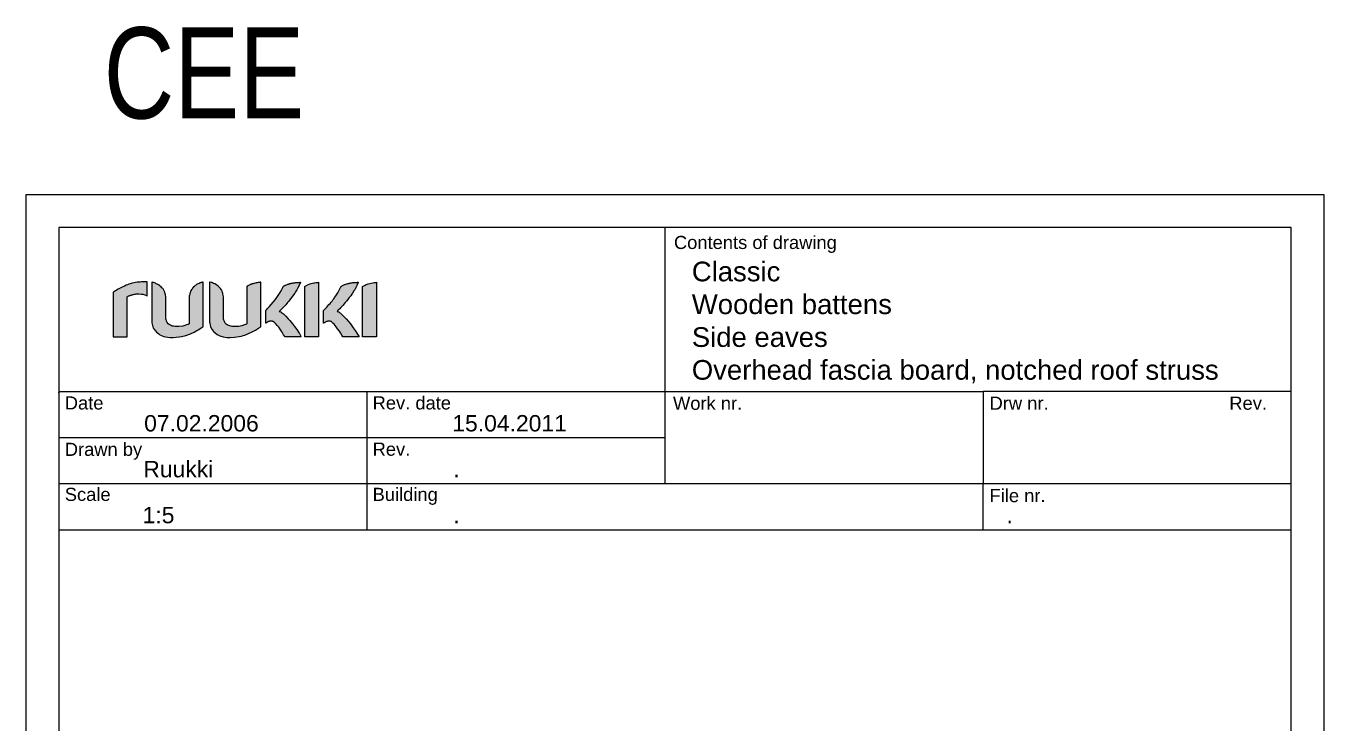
# Model space of a CAD drawing. Extents: x 2509 to 12199, y -2580 to 855.
# Drawn here: x 8332 to 9322, y -1557 to -1026 of the extents above; entities that cross this region are included whole.
import ezdxf

# ---------------------------------------------------------------- set-up
doc = ezdxf.new("R2010")
doc.units = 0
doc.header["$LTSCALE"] = 50
doc.header["$PDSIZE"] = 50
doc.layers.add('RUUKKI', color=7, linetype='CONTINUOUS')
doc.styles.add('arial', font='ARIAL.TTF')
doc.styles.add('S', font='istorak', dxfattribs={"width": 0.8})

# ---------------------------------------------------------------- blocks, each defined once
blk = doc.blocks.new('ruukki_dwg')
at = {"layer": 'RUUKKI'}
for points in [[(-27.9, 99.7), (-27.9, 57.3), (-14.6, 57.3), (-14.6, 95.4), (-14, 95.7), (-13.7, 95.9), (-13.4, 96), (-13.1, 96.2), (-12.8, 96.3), (-12.5, 96.4), (-12.1, 96.6), (-11.5, 96.8), (-11.1, 96.9), (-10.8, 97), (-10.4, 97.1), (-10.1, 97.2), (-9.8, 97.3), (-9.1, 97.5), (-8.4, 97.6), (-7.4, 97.8), (-6.7, 97.9), (-5.8, 98.1), (-4.9, 98.1), (-3.3, 98.1), (-1.1, 98), (0.3, 97.8), (2.3, 97.3), (3.8, 96.6), (4.2, 96.4), (4.3, 96.4), (4.4, 96.4), (4.4, 96.4), (4.4, 109.6), (4.2, 109.7), (3.9, 109.7), (3.7, 109.7), (2.4, 109.7), (1.3, 109.7), (0.1, 109.7), (-1, 109.6), (-2.1, 109.5), (-3.6, 109.4), (-5.1, 109.2), (-6.5, 109), (-7.8, 108.8), (-9.9, 108.3), (-11.5, 107.8), (-13, 107.3), (-14.2, 106.9), (-15.4, 106.4), (-16.9, 105.7), (-18.1, 105.2), (-19.4, 104.5), (-23, 102.6), (-25.5, 101.1), (-26.5, 100.5), (-27.3, 100), (-27.6, 99.9), (-27.9, 99.7)], [(9.1, 109.3), (9.1, 72.2), (9.1, 70.8), (9.3, 69.4), (9.6, 68.1), (10, 66.9), (10.3, 66.1), (10.7, 65.4), (11.1, 64.6), (11.8, 63.6), (12.3, 63), (13.4, 61.8), (14.3, 61), (15.6, 60.1), (16.6, 59.4), (18.1, 58.7), (18.9, 58.3), (20.4, 57.8), (22.1, 57.3), (24.2, 56.9), (26.3, 56.7), (29.3, 56.7), (32, 56.9), (35, 57.2), (37.3, 57.6), (41.4, 58.6), (45.8, 60.2), (49.1, 61.9), (51.7, 63.3), (53, 64), (54.8, 65.1), (56, 65.8), (56.9, 66.4), (57.6, 66.9), (57.8, 67), (57.8, 88.2), (57.8, 109.5), (57.1, 109.3), (56.5, 109.1), (55.8, 108.9), (55.5, 108.8), (54.8, 108.6), (53.9, 108.2), (52.7, 107.7), (51.6, 107), (50.5, 106.3), (49.9, 105.9), (49.2, 105.2), (48.7, 104.8), (48.1, 104.1), (47.6, 103.6), (47.2, 103.1), (46.9, 102.5), (46.5, 102), (46.3, 101.7), (45.9, 100.8), (45.3, 99.2), (45, 98.2), (44.8, 97.1), (44.6, 96), (44.6, 95.3), (44.6, 94.5), (44.6, 69.8), (43.4, 69.2), (42.1, 68.7), (40.4, 68.1), (38.4, 67.6), (34.6, 67.1), (33.3, 67.1), (31.3, 67.2), (29.8, 67.4), (28.7, 67.6), (27.7, 67.9), (26.7, 68.3), (25.4, 69), (24.6, 69.8), (23.7, 70.9), (23.2, 71.7), (22.8, 72.7), (22.5, 73.7), (22.4, 74.3), (22.3, 74.9), (22.3, 75.6), (22.3, 76.2), (22.3, 76.6), (22.3, 94.3), (22.2, 95.5), (22, 97.3), (21.7, 98.4), (21.3, 99.7), (20.6, 101.2), (19.6, 102.9), (19, 103.7), (18.6, 104.1), (17.9, 104.9), (16.9, 105.7), (16.4, 106.1), (15.3, 106.8), (14.1, 107.5), (13.2, 107.9), (12.3, 108.3), (11.4, 108.7), (10.7, 108.9), (10.1, 109.1), (9.7, 109.1), (9.4, 109.2), (9.1, 109.3)], [(64, 109.5), (64, 72.2), (64, 71.3), (64.1, 70.3), (64.4, 68.5), (64.8, 67.3), (65.2, 66.1), (65.8, 65), (66.7, 63.6), (67.7, 62.4), (69.2, 61), (71.2, 59.6), (73.8, 58.3), (77, 57.3), (80.3, 56.8), (83.6, 56.7), (87.5, 56.9), (89.9, 57.2), (92.2, 57.6), (94.3, 58.1), (95.9, 58.5), (97.4, 59), (101, 60.4), (104.3, 62), (107.6, 63.8), (110.6, 65.7), (112.6, 67), (112.6, 109.2), (112.2, 109.2), (111.7, 109.1), (111.2, 109.1), (110.8, 109.1), (110.1, 109), (109.1, 108.8), (108.6, 108.7), (108.1, 108.6), (106.5, 108.2), (105.8, 108.1), (105.1, 107.9), (104.5, 107.7), (104.2, 107.6), (104, 107.5), (103.4, 107.3), (103.1, 107.2), (102.6, 107), (102.2, 106.8), (101.7, 106.6), (100.8, 106.1), (100.3, 105.8), (100, 105.6), (99.7, 105.5), (99.5, 105.3), (99.5, 69.8), (98.9, 69.5), (98, 69.1), (97.3, 68.8), (96.3, 68.4), (95.6, 68.2), (94.6, 67.9), (92.9, 67.5), (91.9, 67.3), (90.7, 67.2), (89.8, 67.1), (88.5, 67.1), (87.2, 67.1), (86.2, 67.2), (85.3, 67.3), (84.4, 67.4), (83.3, 67.7), (82.3, 68), (81.2, 68.5), (80.5, 68.9), (79.8, 69.4), (79.5, 69.7), (78.8, 70.4), (78.4, 71), (78, 71.9), (77.7, 72.6), (77.5, 73.2), (77.3, 74.3), (77.2, 75.2), (77.2, 76.2), (77.2, 76.5), (77.2, 94.5), (77.1, 95.3), (77, 96.8), (76.6, 98.5), (76.3, 99.5), (75.8, 100.8), (75.2, 102), (74.3, 103.3), (73.2, 104.6), (72, 105.7), (70.5, 106.8), (69, 107.7), (67.8, 108.2), (66.6, 108.7), (66, 108.9), (65.3, 109.1), (64.3, 109.4), (64, 109.5)], [(117.3, 82.4), (118, 83.1), (119.1, 84.2), (119.7, 84.9), (120.6, 85.9), (122.5, 88), (124.5, 90.3), (126.3, 92.5), (128, 94.7), (130.5, 98.7), (132, 101.2), (132.9, 103), (133.5, 104.2), (134, 105.3), (134.3, 105.5), (134.8, 105.8), (135.3, 106), (135.9, 106.4), (136.4, 106.6), (137, 106.8), (137.6, 107.1), (138.3, 107.4), (138.7, 107.5), (139, 107.6), (139.5, 107.7), (139.9, 107.9), (140.3, 108), (140.8, 108.1), (141.2, 108.2), (141.7, 108.3), (142.7, 108.5), (143.4, 108.7), (144.2, 108.8), (144.9, 108.8), (145.6, 108.9), (146.3, 109), (148.5, 109.1), (149.8, 109.2), (150.1, 109.2), (150.3, 109.2), (150.3, 109), (150.2, 108.8), (150, 108.3), (149.6, 107.4), (149.3, 106.7), (149, 106), (148.8, 105.7), (147.6, 103.4), (146.8, 101.9), (145.8, 100.3), (145, 99), (143.9, 97.4), (143.1, 96.4), (141.9, 94.7), (139.2, 91.3), (138.1, 89.9), (137.4, 89.1), (136.4, 87.9), (134.3, 85.6), (133.2, 84.5), (132.2, 83.5), (130.8, 82.1), (130.2, 81.6), (130.6, 81.5), (131.4, 81.2), (131.7, 81), (132.4, 80.6), (133.4, 79.9), (134.2, 79.3), (134.4, 79.1), (135.6, 78), (136.6, 76.9), (138.7, 74.6), (140.3, 72.8), (142.9, 69.7), (144.8, 67.1), (146.8, 64.2), (149.1, 60.8), (149.4, 60.4), (150, 59.3), (150.4, 58.6), (150.9, 57.8), (151, 57.5), (151.1, 57.3), (135.7, 57.3), (134.4, 59.4), (132.9, 61.8), (132, 63.2), (129.7, 66.4), (128.3, 68.2), (126.8, 69.9), (125.7, 71), (124.9, 71.6), (124.4, 71.9), (124.1, 72), (123.9, 72.1), (123.8, 72.2), (123.5, 72.2), (123.2, 72.3), (123, 72.3), (122.8, 72.3), (122.6, 72.3), (122.1, 72.3), (121.9, 72.3), (121.6, 72.2), (121.1, 72.1), (120.8, 72), (120.5, 72), (120.4, 71.9), (120.1, 71.8), (119.8, 71.7), (119.6, 71.6), (119.3, 71.5), (119, 71.3), (118.8, 71.2), (118.5, 71), (118.3, 70.9), (117.8, 70.6), (117.8, 70.6), (117.7, 70.5), (117.5, 70.5), (117.3, 70.3), (117.3, 82.4)], [(154.5, 105.3), (155, 105.6), (155.6, 106), (156.2, 106.3), (156.8, 106.6), (157.2, 106.8), (158.7, 107.4), (159.6, 107.7), (160.5, 108), (161.9, 108.3), (163.1, 108.6), (164.2, 108.8), (165.4, 109), (166.6, 109.1), (167.1, 109.1), (167.7, 109.2), (167.7, 57.3), (154.5, 57.3), (154.5, 105.3)], [(172.4, 82.4), (173.8, 83.9), (175.4, 85.6), (176.3, 86.7), (177.5, 88), (178.6, 89.1), (179.6, 90.3), (180.5, 91.4), (181.3, 92.5), (182.1, 93.5), (182.7, 94.3), (183.2, 95), (184.8, 97.4), (186, 99.3), (187, 101.2), (188.3, 103.6), (188.8, 104.8), (189.1, 105.3), (189.2, 105.4), (189.5, 105.6), (189.7, 105.7), (190, 105.9), (190.5, 106.2), (191.2, 106.5), (191.7, 106.7), (192.3, 107), (193, 107.2), (193.7, 107.5), (194.5, 107.7), (194.9, 107.9), (195.4, 108), (195.8, 108.1), (196.3, 108.2), (196.8, 108.3), (197.8, 108.5), (198.5, 108.7), (199.6, 108.8), (200.3, 108.9), (201, 108.9), (201.4, 109), (202.4, 109), (203.6, 109.1), (204, 109.1), (204.8, 109.2), (205.2, 109.2), (205.4, 109.2), (205.3, 109), (205.3, 109), (205.2, 108.8), (205.1, 108.5), (205, 108.3), (204.9, 108), (204.8, 107.7), (204.7, 107.4), (204.5, 107.1), (204.4, 106.7), (204.2, 106.4), (203.7, 105.3), (203.5, 104.9), (203.3, 104.5), (203.1, 104.1), (203, 103.9), (202.8, 103.6), (202.4, 102.8), (202, 102.2), (201.3, 101), (200, 99), (199.2, 97.8), (198.2, 96.4), (196.9, 94.7), (195.5, 92.8), (194.3, 91.3), (193.1, 89.9), (192.1, 88.7), (190.8, 87.2), (188.8, 85.1), (187.8, 84), (186.3, 82.6), (185.8, 82.1), (185.3, 81.6), (186, 81.4), (186.6, 81.1), (187, 81), (187.5, 80.6), (188, 80.2), (188.6, 79.8), (189.2, 79.3), (190.1, 78.4), (192.1, 76.5), (193.8, 74.6), (196.1, 71.9), (197.9, 69.7), (200.7, 65.8), (202.4, 63.5), (204.2, 60.8), (205.3, 58.9), (206.2, 57.3), (190.8, 57.3), (189.9, 58.8), (188.5, 61), (187.4, 62.7), (185.8, 65.1), (184.4, 66.9), (183.4, 68.2), (182.4, 69.3), (181.3, 70.4), (180.4, 71.3), (179.8, 71.8), (179.2, 72), (178.6, 72.2), (178, 72.3), (177.6, 72.3), (176.9, 72.3), (176.4, 72.2), (175.7, 72), (175.1, 71.8), (174.7, 71.6), (174.1, 71.3), (173.5, 71), (173.1, 70.8), (172.7, 70.5), (172.4, 70.4), (172.4, 70.3), (172.4, 82.4)], [(209.6, 105.3), (210.1, 105.6), (210.7, 106), (211.3, 106.3), (211.9, 106.6), (212.8, 107), (213.8, 107.4), (214.7, 107.7), (216.3, 108.2), (217.6, 108.5), (219.3, 108.8), (220.5, 109), (221.5, 109.1), (222.4, 109.1), (222.8, 109.2), (222.8, 57.3), (209.6, 57.3), (209.6, 105.3)]]:
    blk.add_lwpolyline(points, dxfattribs=at)

msp = doc.modelspace()

# ---------------------------------------------------------------- hatches: boundary and pattern name
at = {"layer": 'RUUKKI'}
h = msp.add_hatch(color=256, dxfattribs=at)
h.paths.add_polyline_path([(8398.89, -1229.13), (8398.89, -1263.11), (8409.48, -1263.11), (8409.48, -1232.54), (8409.96, -1232.29), (8410.21, -1232.18), (8410.45, -1232.07), (8410.71, -1231.96), (8410.97, -1231.85), (8411.23, -1231.74), (8411.49, -1231.64), (8412.02, -1231.45), (8412.3, -1231.36), (8412.57, -1231.27), (8412.84, -1231.19), (8413.11, -1231.11), (8413.39, -1231.04), (8413.95, -1230.89), (8414.49, -1230.77), (8415.3, -1230.61), (8415.83, -1230.53), (8416.58, -1230.43), (8417.3, -1230.38), (8418.54, -1230.37), (8420.3, -1230.46), (8421.44, -1230.61), (8423.07, -1231.02), (8424.29, -1231.57), (8424.61, -1231.76), (8424.7, -1231.79), (8424.75, -1231.79), (8424.77, -1231.76), (8424.77, -1221.17), (8424.56, -1221.15), (8424.36, -1221.13), (8424.16, -1221.12), (8423.17, -1221.11), (8422.23, -1221.11), (8421.32, -1221.14), (8420.43, -1221.18), (8419.57, -1221.24), (8418.34, -1221.35), (8417.16, -1221.49), (8416.03, -1221.66), (8414.96, -1221.86), (8413.27, -1222.25), (8412, -1222.62), (8410.77, -1223.04), (8409.84, -1223.37), (8408.89, -1223.75), (8407.64, -1224.28), (8406.74, -1224.7), (8405.63, -1225.27), (8402.78, -1226.82), (8400.76, -1227.98), (8399.94, -1228.47), (8399.3, -1228.86), (8399.09, -1228.99)])
h.paths.add_polyline_path([(8428.49, -1221.43), (8428.49, -1251.13), (8428.54, -1252.3), (8428.67, -1253.39), (8428.91, -1254.44), (8429.23, -1255.43), (8429.49, -1256.05), (8429.78, -1256.65), (8430.1, -1257.23), (8430.65, -1258.03), (8431.05, -1258.54), (8431.93, -1259.49), (8432.65, -1260.14), (8433.7, -1260.9), (8434.54, -1261.41), (8435.72, -1262.01), (8436.33, -1262.27), (8437.59, -1262.72), (8438.9, -1263.08), (8440.57, -1263.39), (8442.27, -1263.55), (8444.7, -1263.56), (8446.89, -1263.45), (8449.29, -1263.18), (8451.11, -1262.88), (8454.4, -1262.03), (8457.88, -1260.74), (8460.56, -1259.44), (8462.64, -1258.33), (8463.7, -1257.73), (8465.12, -1256.88), (8466.1, -1256.26), (8466.8, -1255.81), (8467.35, -1255.43), (8467.52, -1255.32), (8467.52, -1238.31), (8467.52, -1221.31), (8466.99, -1221.43), (8466.46, -1221.57), (8465.94, -1221.73), (8465.68, -1221.82), (8465.17, -1222), (8464.41, -1222.29), (8463.46, -1222.75), (8462.53, -1223.27), (8461.66, -1223.85), (8461.24, -1224.17), (8460.65, -1224.68), (8460.26, -1225.04), (8459.73, -1225.6), (8459.38, -1226), (8459.07, -1226.42), (8458.78, -1226.85), (8458.48, -1227.29), (8458.36, -1227.53), (8457.99, -1228.23), (8457.5, -1229.51), (8457.27, -1230.32), (8457.09, -1231.17), (8456.97, -1232.06), (8456.93, -1232.67), (8456.92, -1233.29), (8456.92, -1253.1), (8455.98, -1253.57), (8454.94, -1254), (8453.6, -1254.45), (8451.96, -1254.87), (8448.92, -1255.26), (8447.87, -1255.26), (8446.29, -1255.18), (8445.1, -1255.02), (8444.2, -1254.84), (8443.38, -1254.61), (8442.62, -1254.3), (8441.61, -1253.72), (8440.9, -1253.11), (8440.18, -1252.23), (8439.8, -1251.55), (8439.49, -1250.78), (8439.26, -1249.93), (8439.18, -1249.47), (8439.12, -1248.98), (8439.08, -1248.47), (8439.05, -1247.94), (8439.05, -1247.67), (8439.05, -1233.44), (8439.01, -1232.51), (8438.83, -1231.03), (8438.64, -1230.2), (8438.3, -1229.14), (8437.76, -1227.91), (8436.91, -1226.56), (8436.43, -1225.95), (8436.09, -1225.56), (8435.54, -1224.99), (8434.75, -1224.31), (8434.34, -1223.99), (8433.46, -1223.4), (8432.55, -1222.87), (8431.82, -1222.52), (8431.08, -1222.21), (8430.33, -1221.94), (8429.81, -1221.77), (8429.28, -1221.62), (8429.02, -1221.55), (8428.75, -1221.49)])
h.paths.add_polyline_path([(8472.49, -1221.31), (8472.49, -1251.13), (8472.5, -1251.92), (8472.57, -1252.67), (8472.82, -1254.1), (8473.11, -1255.1), (8473.49, -1256.05), (8473.94, -1256.94), (8474.65, -1258.03), (8475.48, -1259.03), (8476.65, -1260.14), (8478.25, -1261.24), (8480.32, -1262.27), (8482.89, -1263.08), (8485.59, -1263.5), (8488.24, -1263.57), (8491.31, -1263.41), (8493.3, -1263.18), (8495.12, -1262.88), (8496.82, -1262.49), (8498.09, -1262.13), (8499.31, -1261.73), (8502.16, -1260.62), (8504.84, -1259.31), (8507.46, -1257.88), (8509.85, -1256.41), (8511.49, -1255.32), (8511.49, -1221.54), (8511.11, -1221.55), (8510.75, -1221.56), (8510.3, -1221.6), (8510.05, -1221.62), (8509.42, -1221.71), (8508.69, -1221.82), (8508.26, -1221.9), (8507.83, -1221.98), (8506.54, -1222.28), (8505.99, -1222.41), (8505.47, -1222.56), (8504.99, -1222.71), (8504.75, -1222.79), (8504.53, -1222.86), (8504.08, -1223.02), (8503.87, -1223.11), (8503.47, -1223.26), (8503.09, -1223.43), (8502.73, -1223.59), (8501.96, -1223.99), (8501.58, -1224.21), (8501.33, -1224.37), (8501.13, -1224.5), (8500.93, -1224.63), (8500.93, -1253.1), (8500.46, -1253.35), (8499.72, -1253.68), (8499.21, -1253.9), (8498.41, -1254.19), (8497.87, -1254.37), (8497.05, -1254.6), (8495.69, -1254.93), (8494.89, -1255.07), (8493.87, -1255.2), (8493.15, -1255.26), (8492.13, -1255.26), (8491.07, -1255.23), (8490.31, -1255.18), (8489.57, -1255.11), (8488.87, -1255), (8488, -1254.8), (8487.19, -1254.54), (8486.27, -1254.14), (8485.77, -1253.84), (8485.17, -1253.38), (8484.9, -1253.13), (8484.4, -1252.57), (8484.07, -1252.09), (8483.71, -1251.4), (8483.49, -1250.81), (8483.36, -1250.39), (8483.18, -1249.5), (8483.1, -1248.76), (8483.06, -1247.97), (8483.06, -1247.7), (8483.06, -1233.29), (8483.03, -1232.67), (8482.94, -1231.46), (8482.64, -1230.05), (8482.4, -1229.24), (8481.99, -1228.23), (8481.49, -1227.29), (8480.76, -1226.21), (8479.92, -1225.23), (8478.95, -1224.34), (8477.68, -1223.41), (8476.55, -1222.75), (8475.58, -1222.29), (8474.58, -1221.9), (8474.07, -1221.73), (8473.54, -1221.57), (8472.75, -1221.37)])
h.paths.add_polyline_path([(8515.24, -1242.99), (8515.77, -1242.47), (8516.64, -1241.54), (8517.13, -1241.01), (8517.89, -1240.16), (8519.37, -1238.53), (8521, -1236.65), (8522.41, -1234.9), (8523.78, -1233.11), (8525.83, -1229.96), (8526.98, -1227.91), (8527.75, -1226.45), (8528.21, -1225.52), (8528.64, -1224.63), (8528.87, -1224.47), (8529.22, -1224.26), (8529.62, -1224.03), (8530.12, -1223.77), (8530.52, -1223.59), (8530.98, -1223.4), (8531.49, -1223.19), (8532.05, -1222.98), (8532.34, -1222.88), (8532.64, -1222.79), (8532.97, -1222.68), (8533.31, -1222.58), (8533.67, -1222.48), (8534.03, -1222.39), (8534.41, -1222.3), (8534.79, -1222.21), (8535.61, -1222.05), (8536.17, -1221.95), (8536.74, -1221.87), (8537.32, -1221.8), (8537.91, -1221.74), (8538.47, -1221.69), (8540.23, -1221.58), (8541.26, -1221.55), (8541.51, -1221.54), (8541.69, -1221.54), (8541.63, -1221.7), (8541.58, -1221.86), (8541.42, -1222.25), (8541.11, -1222.96), (8540.87, -1223.49), (8540.61, -1224.06), (8540.47, -1224.35), (8539.53, -1226.17), (8538.86, -1227.33), (8538.09, -1228.62), (8537.39, -1229.72), (8536.55, -1230.93), (8535.92, -1231.81), (8534.93, -1233.13), (8532.79, -1235.88), (8531.89, -1236.97), (8531.33, -1237.64), (8530.52, -1238.57), (8528.83, -1240.4), (8527.97, -1241.28), (8527.18, -1242.07), (8526.01, -1243.21), (8525.58, -1243.62), (8525.85, -1243.69), (8526.52, -1243.95), (8526.8, -1244.08), (8527.36, -1244.41), (8528.1, -1244.95), (8528.75, -1245.49), (8528.92, -1245.65), (8529.86, -1246.53), (8530.69, -1247.38), (8532.41, -1249.21), (8533.67, -1250.67), (8535.7, -1253.2), (8537.25, -1255.29), (8538.86, -1257.55), (8540.72, -1260.32), (8540.93, -1260.65), (8541.45, -1261.51), (8541.74, -1262.03), (8542.12, -1262.71), (8542.22, -1262.91), (8542.32, -1263.11), (8529.97, -1263.11), (8528.92, -1261.38), (8527.72, -1259.49), (8527, -1258.39), (8525.16, -1255.77), (8524.07, -1254.39), (8522.85, -1253.04), (8521.95, -1252.16), (8521.34, -1251.63), (8520.89, -1251.37), (8520.7, -1251.29), (8520.51, -1251.22), (8520.41, -1251.19), (8520.2, -1251.15), (8519.98, -1251.12), (8519.77, -1251.09), (8519.66, -1251.09), (8519.44, -1251.09), (8519.11, -1251.1), (8518.88, -1251.12), (8518.68, -1251.15), (8518.25, -1251.23), (8518.04, -1251.28), (8517.8, -1251.35), (8517.69, -1251.4), (8517.45, -1251.49), (8517.21, -1251.59), (8517.08, -1251.64), (8516.85, -1251.76), (8516.61, -1251.87), (8516.4, -1251.98), (8516.18, -1252.1), (8516, -1252.21), (8515.66, -1252.41), (8515.5, -1252.5), (8515.41, -1252.56), (8515.24, -1252.67)])
h.paths.add_polyline_path([(8545.04, -1224.63), (8545.44, -1224.37), (8545.94, -1224.06), (8546.37, -1223.83), (8546.85, -1223.59), (8547.2, -1223.43), (8548.42, -1222.94), (8549.11, -1222.71), (8549.85, -1222.48), (8550.93, -1222.21), (8551.93, -1221.98), (8552.77, -1221.83), (8553.77, -1221.69), (8554.77, -1221.6), (8555.14, -1221.58), (8555.61, -1221.54), (8555.61, -1263.11), (8545.04, -1263.11)])
h.paths.add_polyline_path([(8559.36, -1242.99), (8560.51, -1241.79), (8561.75, -1240.44), (8562.54, -1239.58), (8563.49, -1238.53), (8564.32, -1237.58), (8565.11, -1236.65), (8565.85, -1235.75), (8566.53, -1234.9), (8567.13, -1234.11), (8567.65, -1233.43), (8568.07, -1232.85), (8569.31, -1231), (8570.25, -1229.44), (8571.11, -1227.91), (8572.1, -1225.98), (8572.55, -1225.07), (8572.76, -1224.63), (8572.84, -1224.56), (8573.12, -1224.38), (8573.22, -1224.32), (8573.45, -1224.19), (8573.88, -1223.95), (8574.44, -1223.68), (8574.87, -1223.49), (8575.35, -1223.29), (8575.88, -1223.09), (8576.46, -1222.88), (8577.1, -1222.68), (8577.43, -1222.58), (8577.78, -1222.48), (8578.14, -1222.39), (8578.52, -1222.3), (8578.91, -1222.21), (8579.72, -1222.05), (8580.29, -1221.95), (8581.16, -1221.83), (8581.74, -1221.76), (8582.31, -1221.72), (8582.58, -1221.69), (8583.4, -1221.64), (8584.36, -1221.58), (8584.74, -1221.57), (8585.37, -1221.55), (8585.63, -1221.54), (8585.81, -1221.54), (8585.76, -1221.7), (8585.7, -1221.86), (8585.62, -1222.05), (8585.53, -1222.25), (8585.44, -1222.48), (8585.34, -1222.7), (8585.23, -1222.96), (8585.12, -1223.22), (8584.99, -1223.49), (8584.85, -1223.77), (8584.43, -1224.65), (8584.29, -1224.95), (8584.14, -1225.25), (8584, -1225.56), (8583.88, -1225.76), (8583.76, -1225.96), (8583.39, -1226.63), (8583.12, -1227.1), (8582.53, -1228.1), (8581.5, -1229.72), (8580.88, -1230.63), (8580.03, -1231.81), (8579.05, -1233.13), (8577.86, -1234.69), (8576.9, -1235.88), (8576, -1236.97), (8575.16, -1237.96), (8574.13, -1239.13), (8572.51, -1240.84), (8571.69, -1241.68), (8570.56, -1242.79), (8570.13, -1243.21), (8569.7, -1243.62), (8570.24, -1243.78), (8570.77, -1244.01), (8571.04, -1244.15), (8571.47, -1244.41), (8571.9, -1244.72), (8572.37, -1245.08), (8572.86, -1245.49), (8573.58, -1246.16), (8575.16, -1247.74), (8576.52, -1249.21), (8578.39, -1251.4), (8579.81, -1253.2), (8582.08, -1256.28), (8583.4, -1258.17), (8584.84, -1260.32), (8585.73, -1261.79), (8586.45, -1263.11), (8574.09, -1263.11), (8573.38, -1261.94), (8572.27, -1260.16), (8571.36, -1258.77), (8570.08, -1256.89), (8569, -1255.42), (8568.19, -1254.39), (8567.4, -1253.49), (8566.51, -1252.59), (8565.8, -1251.92), (8565.28, -1251.51), (8564.82, -1251.29), (8564.31, -1251.15), (8563.88, -1251.09), (8563.56, -1251.09), (8563.01, -1251.12), (8562.58, -1251.19), (8562.05, -1251.32), (8561.57, -1251.49), (8561.21, -1251.64), (8560.74, -1251.87), (8560.29, -1252.1), (8559.92, -1252.32), (8559.63, -1252.5), (8559.4, -1252.64), (8559.36, -1252.67)])
h.paths.add_polyline_path([(8589.22, -1224.63), (8589.62, -1224.37), (8590.11, -1224.06), (8590.55, -1223.83), (8591.03, -1223.59), (8591.75, -1223.26), (8592.58, -1222.94), (8593.28, -1222.71), (8594.55, -1222.34), (8595.6, -1222.1), (8596.95, -1221.83), (8597.95, -1221.69), (8598.74, -1221.61), (8599.48, -1221.57), (8599.79, -1221.54), (8599.79, -1263.11), (8589.22, -1263.11)])

# ---------------------------------------------------------------- linework, layer by layer
at = {"layer": 'RUUKKI', "color": 2}
for p, q in [((8357.41, -1304.78), (9062.41, -1304.78)), ((8592.41, -1304.78), (8592.41, -1410.18)), ((8819.91, -1374.78), (8819.91, -1304.78)), ((8357.41, -1339.78), (8819.91, -1339.78)), ((8357.41, -1374.78), (9062.41, -1374.78)), ((8357.41, -1410.18), (9297.41, -1410.18))]:
    msp.add_line(p, q, dxfattribs=at)
for points in [[(8332.41, -2579.78), (9322.41, -2579.78), (9322.41, -1154.78), (8332.41, -1154.78)], [(8357.41, -2554.78), (9297.41, -2554.78), (9297.41, -1179.78), (8357.41, -1179.78)], [(9062.41, -1304.78), (9062.41, -1374.78), (9297.41, -1374.78), (9297.41, -1304.78)]]:
    msp.add_lwpolyline(points, close=True, dxfattribs=at)
for points in [[(8819.91, -1304.78), (8819.91, -1179.78)], [(9062.41, -1410.18), (9062.41, -1374.81)]]:
    msp.add_lwpolyline(points, dxfattribs=at)
msp.add_point((8357.41, -1305.41), dxfattribs=at)

# ---------------------------------------------------------------- block references
at = {"layer": 'RUUKKI', "ltscale": 70, "xscale": 0.8014167728315442, "yscale": 0.8014167728324537, "zscale": 0.8014167728315329}
msp.add_blockref('ruukki_dwg', (8421.22, -1309.02), dxfattribs=at)

# ---------------------------------------------------------------- texts
at = {"layer": 'RUUKKI', "color": 1, "style": 'arial'}
for s, p in [('Contents of drawing', (8826.61, -1196.1)), ('Date', (8362.02, -1318.44)), ('Rev. date', (8596.8, -1318.42)), ('Work nr.', (8825.88, -1318.69)), ('Drw nr.', (9067.33, -1318.64)), ('Rev.', (9250.17, -1318.64)), ('Drawn by', (8362.02, -1353.81)), ('Rev.', (8596.8, -1353.69)), ('Scale', (8362.02, -1388.16)), ('Building', (8596.8, -1388.15)), ('File nr.', (9067.33, -1389.08))]:
    msp.add_text(s, height=10, dxfattribs=at).set_placement(p)
at = {"layer": 'RUUKKI', "color": 2, "style": 'arial'}
for s, p in [('07.02.2006', (8422.56, -1335.19)), ('15.04.2011', (8657.56, -1335.19)), ('Ruukki', (8421.91, -1370.14)), ('1:5', (8421.38, -1405.19))]:
    msp.add_text(s, height=12.5, dxfattribs=at).set_placement(p)
at = {"layer": 'RUUKKI', "insert": (8391.78, -1027.12), "char_height": 69.479, "width": 256.3771, "attachment_point": 1, "style": 'S'}
msp.add_mtext('CEE', dxfattribs=at)
at = {"layer": 'RUUKKI', "color": 2, "insert": (8840.24, -1205.73), "char_height": 15, "width": 525.106, "attachment_point": 1, "style": 'arial'}
msp.add_mtext('Classic\\PWooden battens\\PSide eaves\\POverhead fascia board, notched roof struss', dxfattribs=at)
at = {"layer": 'RUUKKI', "color": 3, "char_height": 12.5, "attachment_point": 1, "style": 'arial'}
for insert, width in [((8658.29, -1357.64), 106.1677), ((8658.29, -1392.64), 367.5076), ((9080.22, -1392.64), 166.3372)]:
    msp.add_mtext('{\\C2;.}', dxfattribs=dict(at, insert=insert, width=width))

doc.saveas('drawing.dxf')
